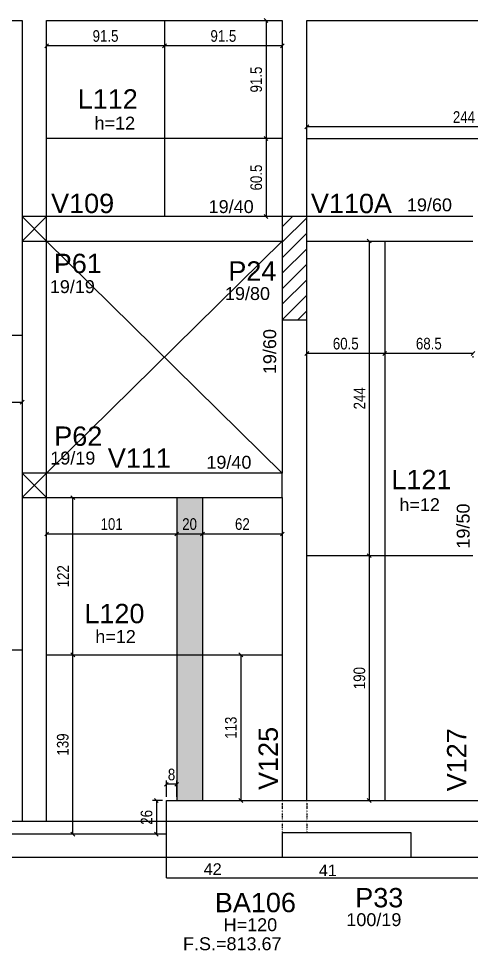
# Model space of a CAD drawing. Header units: millimetres. Extents: x 2897 to 8569, y 1951 to 3650.
# Drawn here: x 5446 to 5797, y 1972 to 2694 of the extents above; entities that cross this region are included whole.
import ezdxf

# ---------------------------------------------------------------- set-up
doc = ezdxf.new("R2010")
doc.units = ezdxf.units.MM
doc.linetypes.add('ESTILO_TQS_0004', pattern=[2, 0.5, -0.4, 0.1, -0.4, 0.1, -0.5])
for name, color, linetype in [('1', 1, 'Continuous'), ('3', 3, 'Continuous'), ('4', 4, 'Continuous'), ('7', 7, 'Continuous'), ('Painéis', 200, 'Continuous')]:
    doc.layers.add(name, color=color, linetype=linetype)
doc.layers.add('Hachura', color=251, linetype='Continuous', lineweight=9)
doc.styles.add('COTA TECNICA-50', font='techl___.ttf', dxfattribs={"height": 9})
doc.styles.get("Standard").update_dxf_attribs({"font": 'arial.ttf'})
doc.dimstyles.new('COTA PAINEL-50', dxfattribs={"dimtxt": 9, "dimasz": 3, "dimexe": 3, "dimexo": 3, "dimgap": 3, "dimtad": 1, "dimdec": 1, "dimzin": 12, "dimdsep": 46, "dimtxsty": 'COTA TECNICA-50', "dimblk1": 'OBLIQUE', "dimblk2": 'OBLIQUE', "dimsah": 1, "dimcen": 0.9, "dimclrd": 4, "dimclre": 4, "dimclrt": 240, "dimadec": 1, "dimazin": 3, "dimtfac": 1, "dimtdec": 1, "dimtmove": 0, "dimatfit": 3, "dimfxl": 1, "dimtolj": 1, "dimtzin": 12, "dimarcsym": 0})

# ---------------------------------------------------------------- blocks, each defined once
blk = doc.blocks.new('_Oblique')
at = {"color": 0, "linetype": 'ByBlock', "lineweight": -2}
blk.add_line((-0.5, -0.5), (0.5, 0.5), dxfattribs=at)
blk = doc.blocks.new('*D4')
at = {"layer": 'Defpoints', "color": 0, "transparency": 16777216}
for p in [(5558.92, 2673.2), (5558.92, 2673.2), (5650.42, 2673.2)]:
    blk.add_point(p, dxfattribs=at)
at = {"layer": 'Painéis', "color": 4, "lineweight": -2, "transparency": 16777216}
blk.add_line((5650.42, 2673.2), (5558.92, 2673.2), dxfattribs=at)
at = {"layer": 'Painéis', "color": 4, "lineweight": -2, "transparency": 16777216, "xscale": 3, "yscale": 3, "zscale": 3, "rotation": 180}
blk.add_blockref('_Oblique', (5558.92, 2673.2), dxfattribs=at)
at = {"layer": 'Painéis', "color": 4, "lineweight": -2, "transparency": 16777216, "xscale": 3, "yscale": 3, "zscale": 3}
blk.add_blockref('_Oblique', (5650.42, 2673.2), dxfattribs=at)
at = {"layer": 'Painéis', "color": 240, "transparency": 16777216, "insert": (5604.67, 2680.83), "char_height": 9, "attachment_point": 5, "style": 'COTA TECNICA-50'}
blk.add_mtext('\\A1;91.5', dxfattribs=at)
blk = doc.blocks.new('*D5')
at = {"layer": 'Defpoints', "color": 0, "transparency": 16777216}
for p in [(5637.79, 2692.82), (5637.79, 2601.32), (5637.79, 2601.32)]:
    blk.add_point(p, dxfattribs=at)
at = {"layer": 'Painéis', "color": 4, "lineweight": -2, "transparency": 16777216}
blk.add_line((5637.79, 2692.82), (5637.79, 2601.32), dxfattribs=at)
at = {"layer": 'Painéis', "color": 4, "lineweight": -2, "transparency": 16777216, "xscale": 3, "yscale": 3, "zscale": 3}
for p, rotation in [((5637.79, 2692.82), 90), ((5637.79, 2601.32), 270)]:
    blk.add_blockref('_Oblique', p, dxfattribs=dict(at, rotation=rotation))
at = {"layer": 'Painéis', "color": 240, "transparency": 16777216, "insert": (5630.17, 2647.07), "char_height": 9, "attachment_point": 5, "rotation": 90, "style": 'COTA TECNICA-50'}
blk.add_mtext('\\A1;91.5', dxfattribs=at)
blk = doc.blocks.new('*D55')
at = {"layer": 'Defpoints', "color": 0, "transparency": 16777216}
for p in [(5637.79, 2601.32), (5637.79, 2540.82), (5637.79, 2540.82)]:
    blk.add_point(p, dxfattribs=at)
at = {"layer": 'Painéis', "color": 4, "lineweight": -2, "transparency": 16777216}
blk.add_line((5637.79, 2601.32), (5637.79, 2540.82), dxfattribs=at)
at = {"layer": 'Painéis', "color": 4, "lineweight": -2, "transparency": 16777216, "xscale": 3, "yscale": 3, "zscale": 3}
for p, rotation in [((5637.79, 2601.32), 90), ((5637.79, 2540.82), 270)]:
    blk.add_blockref('_Oblique', p, dxfattribs=dict(at, rotation=rotation))
at = {"layer": 'Painéis', "color": 240, "transparency": 16777216, "insert": (5630.2, 2571.07), "char_height": 9, "attachment_point": 5, "rotation": 90, "style": 'COTA TECNICA-50'}
blk.add_mtext('\\A1;60.5', dxfattribs=at)
blk = doc.blocks.new('*D56')
at = {"layer": 'Defpoints', "color": 0, "transparency": 16777216}
for p in [(5467.42, 2673.2), (5467.42, 2673.2), (5558.92, 2673.2)]:
    blk.add_point(p, dxfattribs=at)
at = {"layer": 'Painéis', "color": 4, "lineweight": -2, "transparency": 16777216}
blk.add_line((5558.92, 2673.2), (5467.42, 2673.2), dxfattribs=at)
at = {"layer": 'Painéis', "color": 4, "lineweight": -2, "transparency": 16777216, "xscale": 3, "yscale": 3, "zscale": 3, "rotation": 180}
blk.add_blockref('_Oblique', (5467.42, 2673.2), dxfattribs=at)
at = {"layer": 'Painéis', "color": 4, "lineweight": -2, "transparency": 16777216, "xscale": 3, "yscale": 3, "zscale": 3}
blk.add_blockref('_Oblique', (5558.92, 2673.2), dxfattribs=at)
at = {"layer": 'Painéis', "color": 240, "transparency": 16777216, "insert": (5513.17, 2680.83), "char_height": 9, "attachment_point": 5, "style": 'COTA TECNICA-50'}
blk.add_mtext('\\A1;91.5', dxfattribs=at)
blk = doc.blocks.new('*D103')
at = {"layer": 'Defpoints', "color": 0, "transparency": 16777216}
for p in [(5560.42, 2100.44), (5560.42, 2087.82), (5568.42, 2087.82)]:
    blk.add_point(p, dxfattribs=at)
at = {"layer": 'Painéis', "color": 4, "lineweight": -2, "transparency": 16777216}
for p, q in [((5560.42, 2090.82), (5560.42, 2103.44)), ((5568.42, 2090.82), (5568.42, 2103.44)), ((5568.42, 2100.44), (5560.42, 2100.44))]:
    blk.add_line(p, q, dxfattribs=at)
at = {"layer": 'Painéis', "color": 4, "lineweight": -2, "transparency": 16777216, "xscale": 3, "yscale": 3, "zscale": 3, "rotation": 180}
blk.add_blockref('_Oblique', (5560.42, 2100.44), dxfattribs=at)
at = {"layer": 'Painéis', "color": 4, "lineweight": -2, "transparency": 16777216, "xscale": 3, "yscale": 3, "zscale": 3}
blk.add_blockref('_Oblique', (5568.42, 2100.44), dxfattribs=at)
at = {"layer": 'Painéis', "color": 240, "transparency": 16777216, "insert": (5564.42, 2108.02), "char_height": 9, "attachment_point": 5, "style": 'COTA TECNICA-50'}
blk.add_mtext('\\A1;8', dxfattribs=at)
blk = doc.blocks.new('*D104')
at = {"layer": 'Defpoints', "color": 0, "transparency": 16777216}
for p in [(5560.42, 2087.82), (5552.63, 2061.82), (5560.42, 2061.82)]:
    blk.add_point(p, dxfattribs=at)
at = {"layer": 'Painéis', "color": 4, "lineweight": -2, "transparency": 16777216}
for p, q in [((5557.42, 2087.82), (5549.63, 2087.82)), ((5552.63, 2087.82), (5552.63, 2061.82)), ((5557.42, 2061.82), (5549.63, 2061.82))]:
    blk.add_line(p, q, dxfattribs=at)
at = {"layer": 'Painéis', "color": 4, "lineweight": -2, "transparency": 16777216, "xscale": 3, "yscale": 3, "zscale": 3}
for p, rotation in [((5552.63, 2087.82), 90), ((5552.63, 2061.82), 270)]:
    blk.add_blockref('_Oblique', p, dxfattribs=dict(at, rotation=rotation))
at = {"layer": 'Painéis', "color": 240, "transparency": 16777216, "insert": (5545.04, 2074.82), "char_height": 9, "attachment_point": 5, "rotation": 90, "style": 'COTA TECNICA-50'}
blk.add_mtext('\\A1;26', dxfattribs=at)
blk = doc.blocks.new('*D31')
at = {"layer": 'Defpoints', "color": 0, "transparency": 16777216}
for p in [(5326.42, 2396.83), (5448.42, 2396.83), (5448.42, 2396.83)]:
    blk.add_point(p, dxfattribs=at)
at = {"layer": 'Painéis', "color": 4, "lineweight": -2, "transparency": 16777216}
blk.add_line((5326.42, 2396.83), (5448.42, 2396.83), dxfattribs=at)
at = {"layer": 'Painéis', "color": 4, "lineweight": -2, "transparency": 16777216, "xscale": 3, "yscale": 3, "zscale": 3, "rotation": 180}
blk.add_blockref('_Oblique', (5326.42, 2396.83), dxfattribs=at)
at = {"layer": 'Painéis', "color": 4, "lineweight": -2, "transparency": 16777216, "xscale": 3, "yscale": 3, "zscale": 3}
blk.add_blockref('_Oblique', (5448.42, 2396.83), dxfattribs=at)
at = {"layer": 'Painéis', "color": 240, "transparency": 16777216, "insert": (5387.42, 2404.38), "char_height": 9, "attachment_point": 5, "style": 'COTA TECNICA-50'}
blk.add_mtext('\\A1;122', dxfattribs=at)
blk = doc.blocks.new('*D193')
at = {"layer": 'Defpoints', "color": 0, "transparency": 16777216}
for p in [(5669.42, 2610.43), (5669.42, 2610.43), (5913.42, 2610.43)]:
    blk.add_point(p, dxfattribs=at)
at = {"layer": 'Painéis', "color": 4, "lineweight": -2, "transparency": 16777216}
blk.add_line((5913.42, 2610.43), (5669.42, 2610.43), dxfattribs=at)
at = {"layer": 'Painéis', "color": 4, "lineweight": -2, "transparency": 16777216, "xscale": 3, "yscale": 3, "zscale": 3, "rotation": 180}
blk.add_blockref('_Oblique', (5669.42, 2610.43), dxfattribs=at)
at = {"layer": 'Painéis', "color": 4, "lineweight": -2, "transparency": 16777216, "xscale": 3, "yscale": 3, "zscale": 3}
blk.add_blockref('_Oblique', (5913.42, 2610.43), dxfattribs=at)
at = {"layer": 'Painéis', "color": 240, "transparency": 16777216, "insert": (5791.42, 2617.99), "char_height": 9, "attachment_point": 5, "style": 'COTA TECNICA-50'}
blk.add_mtext('\\A1;244', dxfattribs=at)
blk = doc.blocks.new('*D196')
at = {"layer": 'Defpoints', "color": 0, "transparency": 16777216}
for p in [(5729.92, 2435.42), (5798.42, 2435.42), (5729.92, 2434.58)]:
    blk.add_point(p, dxfattribs=at)
at = {"layer": 'Painéis', "color": 4, "lineweight": -2, "transparency": 16777216}
for p, q in [((5798.42, 2434.58), (5729.92, 2434.58)), ((5729.92, 2432.42), (5729.92, 2431.58)), ((5798.42, 2432.42), (5798.42, 2431.58))]:
    blk.add_line(p, q, dxfattribs=at)
at = {"layer": 'Painéis', "color": 4, "lineweight": -2, "transparency": 16777216, "xscale": 3, "yscale": 3, "zscale": 3, "rotation": 180}
blk.add_blockref('_Oblique', (5729.92, 2434.58), dxfattribs=at)
at = {"layer": 'Painéis', "color": 4, "lineweight": -2, "transparency": 16777216, "xscale": 3, "yscale": 3, "zscale": 3}
blk.add_blockref('_Oblique', (5798.42, 2434.58), dxfattribs=at)
at = {"layer": 'Painéis', "color": 240, "transparency": 16777216, "insert": (5764.17, 2442.2), "char_height": 9, "attachment_point": 5, "style": 'COTA TECNICA-50'}
blk.add_mtext('\\A1;68.5', dxfattribs=at)
blk = doc.blocks.new('*D197')
at = {"layer": 'Defpoints', "color": 0, "transparency": 16777216}
for p in [(5669.42, 2434.58), (5669.42, 2434.58), (5729.92, 2434.58)]:
    blk.add_point(p, dxfattribs=at)
at = {"layer": 'Painéis', "color": 4, "lineweight": -2, "transparency": 16777216}
blk.add_line((5729.92, 2434.58), (5669.42, 2434.58), dxfattribs=at)
at = {"layer": 'Painéis', "color": 4, "lineweight": -2, "transparency": 16777216, "xscale": 3, "yscale": 3, "zscale": 3, "rotation": 180}
blk.add_blockref('_Oblique', (5669.42, 2434.58), dxfattribs=at)
at = {"layer": 'Painéis', "color": 4, "lineweight": -2, "transparency": 16777216, "xscale": 3, "yscale": 3, "zscale": 3}
blk.add_blockref('_Oblique', (5729.92, 2434.58), dxfattribs=at)
at = {"layer": 'Painéis', "color": 240, "transparency": 16777216, "insert": (5699.67, 2442.18), "char_height": 9, "attachment_point": 5, "style": 'COTA TECNICA-50'}
blk.add_mtext('\\A1;60.5', dxfattribs=at)
blk = doc.blocks.new('*D198')
at = {"layer": 'Defpoints', "color": 0, "transparency": 16777216}
for p in [(5717.91, 2521.82), (5717.91, 2277.82), (5717.91, 2277.82)]:
    blk.add_point(p, dxfattribs=at)
at = {"layer": 'Painéis', "color": 4, "lineweight": -2, "transparency": 16777216}
blk.add_line((5717.91, 2521.82), (5717.91, 2277.82), dxfattribs=at)
at = {"layer": 'Painéis', "color": 4, "lineweight": -2, "transparency": 16777216, "xscale": 3, "yscale": 3, "zscale": 3}
for p, rotation in [((5717.91, 2521.82), 90), ((5717.91, 2277.82), 270)]:
    blk.add_blockref('_Oblique', p, dxfattribs=dict(at, rotation=rotation))
at = {"layer": 'Painéis', "color": 240, "transparency": 16777216, "insert": (5710.35, 2399.82), "char_height": 9, "attachment_point": 5, "rotation": 90, "style": 'COTA TECNICA-50'}
blk.add_mtext('\\A1;244', dxfattribs=at)
blk = doc.blocks.new('*D238')
at = {"layer": 'Defpoints', "color": 0, "transparency": 16777216}
for p in [(5717.91, 2277.82), (5717.91, 2087.82), (5717.91, 2087.82)]:
    blk.add_point(p, dxfattribs=at)
at = {"layer": 'Painéis', "color": 4, "lineweight": -2, "transparency": 16777216}
blk.add_line((5717.91, 2277.82), (5717.91, 2087.82), dxfattribs=at)
at = {"layer": 'Painéis', "color": 4, "lineweight": -2, "transparency": 16777216, "xscale": 3, "yscale": 3, "zscale": 3}
for p, rotation in [((5717.91, 2277.82), 90), ((5717.91, 2087.82), 270)]:
    blk.add_blockref('_Oblique', p, dxfattribs=dict(at, rotation=rotation))
at = {"layer": 'Painéis', "color": 240, "transparency": 16777216, "insert": (5710.29, 2182.82), "char_height": 9, "attachment_point": 5, "rotation": 90, "style": 'COTA TECNICA-50'}
blk.add_mtext('\\A1;190', dxfattribs=at)
blk = doc.blocks.new('*D239')
at = {"layer": 'Defpoints', "color": 0, "transparency": 16777216}
for p in [(5487.74, 2200.82), (5487.74, 2200.82), (5487.74, 2061.82)]:
    blk.add_point(p, dxfattribs=at)
at = {"layer": 'Painéis', "color": 4, "lineweight": -2, "transparency": 16777216}
blk.add_line((5487.74, 2061.82), (5487.74, 2200.82), dxfattribs=at)
at = {"layer": 'Painéis', "color": 4, "lineweight": -2, "transparency": 16777216, "xscale": 3, "yscale": 3, "zscale": 3}
for p, rotation in [((5487.74, 2200.82), 90), ((5487.74, 2061.82), 270)]:
    blk.add_blockref('_Oblique', p, dxfattribs=dict(at, rotation=rotation))
at = {"layer": 'Painéis', "color": 240, "transparency": 16777216, "insert": (5480.02, 2131.32), "char_height": 9, "attachment_point": 5, "rotation": 90, "style": 'COTA TECNICA-50'}
blk.add_mtext('\\A1;139', dxfattribs=at)
blk = doc.blocks.new('*D240')
at = {"layer": 'Defpoints', "color": 0, "transparency": 16777216}
for p in [(5487.74, 2322.82), (5487.74, 2322.82), (5487.74, 2200.82)]:
    blk.add_point(p, dxfattribs=at)
at = {"layer": 'Painéis', "color": 4, "lineweight": -2, "transparency": 16777216}
blk.add_line((5487.74, 2200.82), (5487.74, 2322.82), dxfattribs=at)
at = {"layer": 'Painéis', "color": 4, "lineweight": -2, "transparency": 16777216, "xscale": 3, "yscale": 3, "zscale": 3}
for p, rotation in [((5487.74, 2322.82), 90), ((5487.74, 2200.82), 270)]:
    blk.add_blockref('_Oblique', p, dxfattribs=dict(at, rotation=rotation))
at = {"layer": 'Painéis', "color": 240, "transparency": 16777216, "insert": (5480.19, 2261.82), "char_height": 9, "attachment_point": 5, "rotation": 90, "style": 'COTA TECNICA-50'}
blk.add_mtext('\\A1;122', dxfattribs=at)
blk = doc.blocks.new('*D241')
at = {"layer": 'Defpoints', "color": 0, "transparency": 16777216}
for p in [(5618.23, 2200.82), (5618.23, 2087.82), (5618.23, 2087.82)]:
    blk.add_point(p, dxfattribs=at)
at = {"layer": 'Painéis', "color": 4, "lineweight": -2, "transparency": 16777216}
blk.add_line((5618.23, 2200.82), (5618.23, 2087.82), dxfattribs=at)
at = {"layer": 'Painéis', "color": 4, "lineweight": -2, "transparency": 16777216, "xscale": 3, "yscale": 3, "zscale": 3}
for p, rotation in [((5618.23, 2200.82), 90), ((5618.23, 2087.82), 270)]:
    blk.add_blockref('_Oblique', p, dxfattribs=dict(at, rotation=rotation))
at = {"layer": 'Painéis', "color": 240, "transparency": 16777216, "insert": (5610.53, 2144.32), "char_height": 9, "attachment_point": 5, "rotation": 90, "style": 'COTA TECNICA-50'}
blk.add_mtext('\\A1;113', dxfattribs=at)
blk = doc.blocks.new('*D242')
at = {"layer": 'Defpoints', "color": 0, "transparency": 16777216}
for p in [(5467.42, 2294.64), (5568.42, 2294.64), (5568.42, 2294.64)]:
    blk.add_point(p, dxfattribs=at)
at = {"layer": 'Painéis', "color": 4, "lineweight": -2, "transparency": 16777216}
blk.add_line((5467.42, 2294.64), (5568.42, 2294.64), dxfattribs=at)
at = {"layer": 'Painéis', "color": 4, "lineweight": -2, "transparency": 16777216, "xscale": 3, "yscale": 3, "zscale": 3, "rotation": 180}
blk.add_blockref('_Oblique', (5467.42, 2294.64), dxfattribs=at)
at = {"layer": 'Painéis', "color": 4, "lineweight": -2, "transparency": 16777216, "xscale": 3, "yscale": 3, "zscale": 3}
blk.add_blockref('_Oblique', (5568.42, 2294.64), dxfattribs=at)
at = {"layer": 'Painéis', "color": 240, "transparency": 16777216, "insert": (5517.92, 2302.23), "char_height": 9, "attachment_point": 5, "style": 'COTA TECNICA-50'}
blk.add_mtext('\\A1;101', dxfattribs=at)
blk = doc.blocks.new('*D243')
at = {"layer": 'Defpoints', "color": 0, "transparency": 16777216}
for p in [(5568.42, 2294.64), (5588.42, 2294.64), (5588.42, 2294.64)]:
    blk.add_point(p, dxfattribs=at)
at = {"layer": 'Painéis', "color": 4, "lineweight": -2, "transparency": 16777216}
blk.add_line((5568.42, 2294.64), (5588.42, 2294.64), dxfattribs=at)
at = {"layer": 'Painéis', "color": 4, "lineweight": -2, "transparency": 16777216, "xscale": 3, "yscale": 3, "zscale": 3, "rotation": 180}
blk.add_blockref('_Oblique', (5568.42, 2294.64), dxfattribs=at)
at = {"layer": 'Painéis', "color": 4, "lineweight": -2, "transparency": 16777216, "xscale": 3, "yscale": 3, "zscale": 3}
blk.add_blockref('_Oblique', (5588.42, 2294.64), dxfattribs=at)
at = {"layer": 'Painéis', "color": 240, "transparency": 16777216, "insert": (5578.42, 2302.23), "char_height": 9, "attachment_point": 5, "style": 'COTA TECNICA-50'}
blk.add_mtext('\\A1;20', dxfattribs=at)
blk = doc.blocks.new('*D244')
at = {"layer": 'Defpoints', "color": 0, "transparency": 16777216}
for p in [(5588.42, 2294.64), (5650.42, 2294.64), (5650.42, 2294.64)]:
    blk.add_point(p, dxfattribs=at)
at = {"layer": 'Painéis', "color": 4, "lineweight": -2, "transparency": 16777216}
blk.add_line((5588.42, 2294.64), (5650.42, 2294.64), dxfattribs=at)
at = {"layer": 'Painéis', "color": 4, "lineweight": -2, "transparency": 16777216, "xscale": 3, "yscale": 3, "zscale": 3, "rotation": 180}
blk.add_blockref('_Oblique', (5588.42, 2294.64), dxfattribs=at)
at = {"layer": 'Painéis', "color": 4, "lineweight": -2, "transparency": 16777216, "xscale": 3, "yscale": 3, "zscale": 3}
blk.add_blockref('_Oblique', (5650.42, 2294.64), dxfattribs=at)
at = {"layer": 'Painéis', "color": 240, "transparency": 16777216, "insert": (5619.42, 2302.23), "char_height": 9, "attachment_point": 5, "style": 'COTA TECNICA-50'}
blk.add_mtext('\\A1;62', dxfattribs=at)

msp = doc.modelspace()

# ---------------------------------------------------------------- hatches: boundary and pattern name
at = {"layer": 'Hachura', "linetype": 'ByBlock'}
h = msp.add_hatch(color=256, dxfattribs=at)
h.dxf.hatch_style = 1
h.paths.add_polyline_path([(5588.42, 2087.82), (5568.42, 2087.82), (5568.42, 2322.82), (5588.42, 2322.82)])

# ---------------------------------------------------------------- linework, layer by layer
at = {"layer": '1', "linetype": 'Continuous'}
for p, q in [((5448.42, 2521.82), (5467.42, 2540.82)), ((5467.42, 2521.82), (5448.42, 2540.82)), ((5467.42, 2341.82), (5650.42, 2521.82)), ((5467.42, 2521.82), (5650.42, 2341.82)), ((5448.42, 2322.82), (5467.42, 2341.82)), ((5467.42, 2322.82), (5448.42, 2341.82)), ((5560.42, 2087.82), (5840.42, 2087.82)), ((5560.42, 2027.82), (5560.42, 2087.82)), ((5560.42, 2027.82), (5840.42, 2027.82))]:
    msp.add_line(p, q, dxfattribs=at)
msp.add_lwpolyline([(5257.92, 2071.82), (6678.14, 2071.82), (6678.14, 2373.82)], dxfattribs=at)
at = {"layer": '3', "linetype": 'Continuous'}
for p, q in [((5669.42, 2692.82), (6111.92, 2692.82)), ((5650.42, 2532.91), (5658.33, 2540.82)), ((5650.42, 2520.89), (5669.42, 2539.89)), ((5650.42, 2508.87), (5669.42, 2527.87)), ((5650.42, 2496.85), (5669.42, 2515.85)), ((5650.42, 2484.83), (5669.42, 2503.83)), ((5650.42, 2472.81), (5669.42, 2491.81)), ((5650.42, 2460.82), (5669.42, 2479.79)), ((5662.48, 2460.82), (5669.42, 2467.77))]:
    msp.add_line(p, q, dxfattribs=at)
at = {"layer": '3', "linetype": 'ESTILO_TQS_0004'}
for p, q in [((5650.42, 2087.82), (5650.42, 2062.82)), ((5669.42, 2087.82), (5669.42, 2062.82))]:
    msp.add_line(p, q, dxfattribs=at)
at = {"layer": '3', "linetype": 'Continuous'}
for points in [[(5234.92, 2692.82), (5448.42, 2692.82)], [(5448.42, 2692.82), (5448.42, 2540.82)], [(5467.42, 2692.82), (5650.42, 2692.82)], [(5467.42, 2540.82), (5467.42, 2692.82)], [(5650.42, 2692.82), (5650.42, 2540.82)], [(5669.42, 2540.82), (5669.42, 2692.82)], [(5650.42, 2540.82), (5467.42, 2540.82)], [(5798.42, 2540.82), (5669.42, 2540.82)], [(5448.42, 2521.82), (5448.42, 2341.82)], [(5467.42, 2341.82), (5467.42, 2521.82)], [(5467.42, 2521.82), (5650.42, 2521.82)], [(5669.42, 2521.82), (5798.42, 2521.82)], [(5650.42, 2460.82), (5650.42, 2341.82)], [(5669.42, 2332.32), (5669.42, 2460.82)], [(5650.42, 2341.82), (5467.42, 2341.82)], [(5650.42, 2322.82), (5650.42, 2341.82)], [(5669.42, 2087.82), (5669.42, 2332.32)], [(5448.42, 2322.82), (5448.42, 2071.82)], [(5467.42, 2071.82), (5467.42, 2322.82)], [(5467.42, 2322.82), (5650.42, 2322.82)], [(5650.42, 2322.82), (5650.42, 2087.82)], [(5222.92, 2043.82), (5457.92, 2043.82)], [(5457.92, 2043.82), (5650.42, 2043.82)], [(5750.42, 2043.82), (5807.92, 2043.82)]]:
    msp.add_lwpolyline(points, dxfattribs=at)
at = {"layer": '7', "linetype": 'Continuous'}
for points in [[(5448.42, 2521.82), (5467.42, 2521.82), (5467.42, 2540.82), (5448.42, 2540.82), (5448.42, 2521.82)], [(5650.42, 2460.82), (5669.42, 2460.82), (5669.42, 2540.82), (5650.42, 2540.82), (5650.42, 2460.82)], [(5448.42, 2322.82), (5467.42, 2322.82), (5467.42, 2341.82), (5448.42, 2341.82), (5448.42, 2322.82)], [(5650.42, 2043.82), (5750.42, 2043.82), (5750.42, 2062.82), (5650.42, 2062.82), (5650.42, 2043.82)]]:
    msp.add_lwpolyline(points, dxfattribs=at)
at = {"layer": 'Painéis'}
for p, q in [((5558.92, 2692.82), (5558.92, 2540.82)), ((5650.42, 2601.32), (5467.42, 2601.32)), ((5669.42, 2601.32), (6395.42, 2601.32)), ((5729.92, 2521.82), (5729.92, 2087.82)), ((5234.92, 2448.82), (5448.42, 2448.82)), ((5568.42, 2322.82), (5568.42, 2087.82)), ((5588.42, 2322.82), (5588.42, 2087.82)), ((5669.42, 2277.82), (5798.42, 2277.82)), ((5234.92, 2204.82), (5448.42, 2204.82)), ((5467.42, 2200.82), (5650.42, 2200.82)), ((5560.42, 2061.82), (5257.92, 2061.82))]:
    msp.add_line(p, q, dxfattribs=at)

# ---------------------------------------------------------------- texts
at = {"layer": '3', "linetype": 'Continuous'}
for s, height, p in [('h=12', 10, (5504.65, 2608.29)), ('19/40', 10, (5593.22, 2543.52)), ('19/60', 10, (5747.17, 2544.88)), ('19/19', 10, (5469.92, 2481.45)), ('19/80', 10, (5605.9, 2476.09)), ('19/19', 10, (5470.3, 2348.49)), ('19/40', 10, (5591.48, 2345.22)), ('h=12', 10, (5741.3, 2312.33)), ('h=12', 10, (5505.24, 2210.02)), ('42', 9, (5589.36, 2030.19)), ('41', 9, (5678.8, 2029.23)), ('H=120', 10, (5604.87, 1986.54)), ('100/19', 10, (5700.13, 1990.46)), ('F.S.=813.67', 10, (5573.33, 1971.79))]:
    msp.add_text(s, height=height, dxfattribs=at).set_placement(p)
for s, p in [('19/60', (5645.64, 2418.59)), ('19/50', (5795.84, 2283.27))]:
    msp.add_text(s, height=10, rotation=90, dxfattribs=at).set_placement(p)
at = {"layer": '4', "linetype": 'Continuous'}
for s, p in [('L112', (5491.61, 2624.52)), ('V109', (5470.93, 2543.52)), ('V110A', (5672.63, 2543.45)), ('P61', (5472.99, 2496.96)), ('P24', (5608.51, 2491.09)), ('P62', (5473.37, 2362.98)), ('V111', (5514.96, 2345.92)), ('L121', (5735.13, 2329.33)), ('L120', (5496.78, 2225.38)), ('BA106', (5598.08, 2001.26)), ('P33', (5707.04, 2005.03))]:
    msp.add_text(s, height=15, dxfattribs=at).set_placement(p)
for s, p in [('V125', (5646.98, 2096.07)), ('V127', (5793.3, 2095.03))]:
    msp.add_text(s, height=15, rotation=90, dxfattribs=at).set_placement(p)

# ---------------------------------------------------------------- dimensions: what is measured, and where the dimension line sits
at = {"layer": 'Painéis'}
for base, p1, p2, picture, middle in [((5637.79, 2601.32), (5637.79, 2692.82), (5637.79, 2601.32), '*D5', (5630.17, 2647.07)), ((5637.79, 2540.82), (5637.79, 2601.32), (5637.79, 2540.82), '*D55', (5630.2, 2571.07)), ((5717.91, 2277.82), (5717.91, 2521.82), (5717.91, 2277.82), '*D198', (5710.35, 2399.82)), ((5487.74, 2322.82), (5487.74, 2200.82), (5487.74, 2322.82), '*D240', (5480.19, 2261.82)), ((5717.91, 2087.82), (5717.91, 2277.82), (5717.91, 2087.82), '*D238', (5710.29, 2182.82)), ((5487.74, 2200.82), (5487.74, 2061.82), (5487.74, 2200.82), '*D239', (5480.02, 2131.32)), ((5618.23, 2087.82), (5618.23, 2200.82), (5618.23, 2087.82), '*D241', (5610.53, 2144.32)), ((5552.63, 2061.82), (5560.42, 2087.82), (5560.42, 2061.82), '*D104', (5545.04, 2074.82))]:
    dim = msp.add_linear_dim(base=base, p1=p1, p2=p2, angle=90, dimstyle='COTA PAINEL-50', dxfattribs=at)
    dim.commit()
    dim.dimension.update_dxf_attribs({"geometry": picture, "text_midpoint": middle})
for base, p1, p2, picture, middle in [((5467.42, 2673.2), (5558.92, 2673.2), (5467.42, 2673.2), '*D56', (5513.17, 2680.83)), ((5558.92, 2673.2), (5650.42, 2673.2), (5558.92, 2673.2), '*D4', (5604.67, 2680.83)), ((5669.42, 2610.43), (5913.42, 2610.43), (5669.42, 2610.43), '*D193', (5791.42, 2617.99)), ((5669.42, 2434.58), (5729.92, 2434.58), (5669.42, 2434.58), '*D197', (5699.67, 2442.18)), ((5729.92, 2434.58), (5798.42, 2435.42), (5729.92, 2435.42), '*D196', (5764.17, 2442.2)), ((5568.42, 2294.64), (5467.42, 2294.64), (5568.42, 2294.64), '*D242', (5517.92, 2302.23)), ((5588.42, 2294.64), (5568.42, 2294.64), (5588.42, 2294.64), '*D243', (5578.42, 2302.23)), ((5650.42, 2294.64), (5588.42, 2294.64), (5650.42, 2294.64), '*D244', (5619.42, 2302.23))]:
    dim = msp.add_linear_dim(base=base, p1=p1, p2=p2, dimstyle='COTA PAINEL-50', dxfattribs=at)
    dim.commit()
    dim.dimension.update_dxf_attribs({"geometry": picture, "text_midpoint": middle})
dim = msp.add_linear_dim(base=(5448.42, 2396.83), p1=(5326.42, 2396.83), p2=(5448.42, 2396.83), dimstyle='COTA PAINEL-50', override={"dimtmove": 1}, dxfattribs=at)
dim.commit()
dim.dimension.update_dxf_attribs({"geometry": '*D31', "text_midpoint": (5387.42, 2404.38)})
dim = msp.add_linear_dim(base=(5560.42, 2100.44), p1=(5568.42, 2087.82), p2=(5560.42, 2087.82), dimstyle='COTA PAINEL-50', dxfattribs=at)
dim.commit()
dim.dimension.update_dxf_attribs({"geometry": '*D103', "text_midpoint": (5564.42, 2100.44), "dimtype": 160})

doc.saveas('drawing.dxf')
